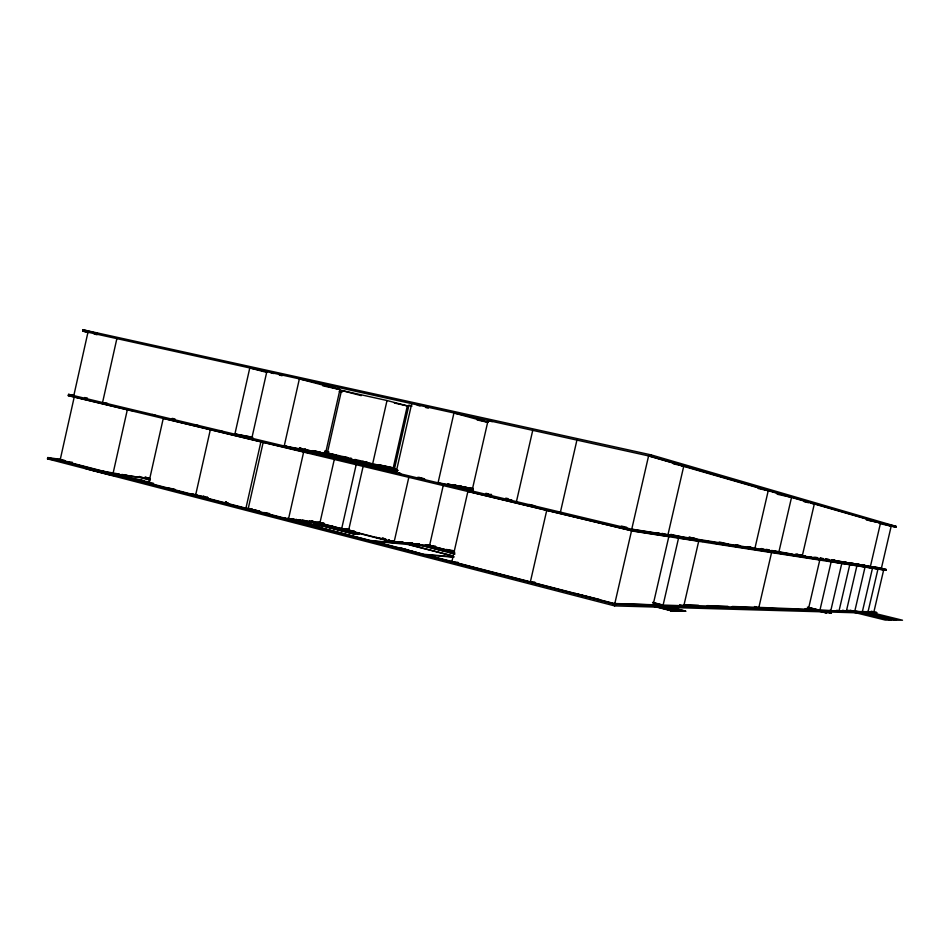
<?xml version="1.0" encoding="UTF-8"?>
<svg xmlns="http://www.w3.org/2000/svg" width="950" height="950" viewBox="0 0 950 950"><rect width="100%" height="100%" fill="white"/><g stroke="black" fill="none" stroke-linecap="round" stroke-linejoin="round"><path stroke-width="1.43" d="M871.768 611.432L876.672 612.512L876.47 613.367L614.638 605.898L47.5 458.862L47.785 457.567L60.99 459.42M880.341 568.1L886.113 569.454L885.911 570.309L633.567 531.228L68.269 395.663L68.554 394.369L74.373 395.521M88.445 332.536L82.698 331.075L82.994 329.781L651.106 454.884L896.135 526.371L895.933 527.238L879.878 523.604M73.815 395.58L87.958 332.274M60.135 460.049L74.243 396.957L127.347 409.688L112.991 473.729L60.135 460.049L64.944 460.726M102.576 402.468L116.862 338.651M148.746 483.063L163.281 418.332L260.929 441.75L245.931 508.202L148.746 483.063L153.009 483.609M210.354 429.626L195.605 495.176L201.424 495.9M251.821 438.199L266.808 371.723M289.097 519.27L248.176 508.784L263.186 442.296L309.463 453.079M303.656 451.998L288.456 519.199L323.926 523.129M339.957 389.583L325.446 453.696L284.228 445.954L299.369 378.907L339.957 389.583L322.786 385.795M393.181 468.136L407.324 405.899L387.018 400.52L341.513 390.45L327.251 453.483L335.837 455.098M334.329 459.301L319.889 523.07L341.679 528.675L356.214 464.55M363.161 466.177L348.603 530.373L354.338 530.979M387.018 400.52L372.554 464.301L394.594 468.481M411.789 405.994L408.892 405.353L394.321 469.49L397.219 470.024M396.031 472.696L411.706 403.702M349.683 529.601L342.748 528.865L394.096 542.094L408.856 477.137M438.069 482.766L453.946 413.024L488.3 422.358M429.566 545.549L443.377 484.868M451.903 561.557L467.899 491.399L631.56 530.646L668.859 536.441L653.089 604.924L614.781 603.689L425.956 554.836L453.067 557.151M472.008 490.889L488.051 420.553L492.183 421.681M516.467 501.529L532.724 430.409M530.373 581.851L546.749 510.316M560.441 512.062L576.911 440.147M614.781 603.689L631.56 530.646M614.638 605.898L614.982 604.402L876.672 612.512M633.567 531.228L633.899 529.732L886.113 569.454M895.933 527.238L650.762 456.38L651.106 454.884M667.933 534.85L683.762 466.117L648.577 455.964L631.762 529.138L667.933 534.85L661.984 533.378M652.555 602.383L663.112 605.079L678.597 537.89L669.94 535.836M663.112 605.079L683.822 605.756L698.749 541.025M754.918 548.34L768.229 490.711L758.148 488.466M814.079 558.315L819.862 559.681L808.355 609.318L805.184 608.617M831.666 560.928L841.795 563.314L830.799 610.66L873.869 612.038L883.69 569.822L831.191 561.664L819.909 610.28L830.668 610.624M839.028 610.921L849.799 564.561L844.087 563.219M856.936 565.666L846.367 611.159L842.602 610.232M870.378 566.628L880.508 523.058L866.341 519.888M862.374 611.669L872.504 568.088L868.217 567.079M868.015 611.859L877.99 568.943L875.104 568.266M881.374 568.373L891.195 526.146L680.651 465.476M463.659 488.597L462.389 488.3M359.314 533.449L356.986 533.639L359.1 534.209L354.077 533.128L356.191 533.698L352.806 533.805L322.371 525.944L307.717 524.364L369.859 540.443L396.471 543.02L318.357 522.892L298.549 520.707M254.042 509.924L255.966 510.209M388.467 540.217L389.928 540.455M258.329 511.029L259.766 511.195L257.272 510.542M670.154 610.577L683.869 610.898M670.902 610.767L685.556 611.099L665.511 605.969M651.878 605.886L660.024 606.136L658.303 605.744M819.719 610.304L683.299 605.114M829.279 610.613L820.052 610.316L807.357 607.169M829.587 610.624L830.312 610.648M651.391 605.696L659.039 605.934M868.894 611.622L866.994 611.562L869.927 612.299M613.997 603.487L651.332 604.699M653.374 604.77L662.197 605.055L652.935 602.68M867.73 611.741L863.265 611.598L865.699 612.168M868.324 611.764L872.658 611.907M806.348 608.831L808.771 608.914M806.562 608.962L809.317 609.045L807.061 608.499M683.822 604.829L698.511 605.328M707.322 605.625L727.878 606.326M732.284 606.48L757.257 607.335M758.528 607.371L805.909 609.235M847.02 610.399L851.093 610.529M575.178 593.441L599.331 599.438M531.81 581.934L534.791 582.112M283.563 517.786L285.784 518.035M453.696 562.02L458.007 562.352M454.266 556.902L423.843 554.289L373.029 541.144L408.001 544.504L452.948 556.071M413.927 551.974L415.399 552.104M416.1 552.283L398.287 547.616M454.646 552.603L447.486 551.938L454.634 553.779M397.124 547.628L398.608 547.758M443.84 550.169L444.992 550.276M449.599 550.976L442.546 550.323L443.697 550.62M392.207 469.846L390.319 469.348L393.181 469.953M394.096 542.094L435.302 546.107M432.357 546.476L431.3 546.286L450.336 551.131M416.136 543.875L419.496 544.255L416.468 543.958M394.903 541.951L396.162 542.212M401.363 542.581L402.99 542.913M407.336 543.163L410.103 543.649M425.493 544.837L426.312 544.92M401.921 542.735L403.002 542.878M415.15 544.101L414.247 543.958M376.164 537.474L377.067 537.569M376.497 537.558L386.068 539.398L385.237 539.089M382.636 538.175L383.883 538.306M345.206 531.572L355.941 532.689M348.531 532.428L358.767 533.496M351.856 533.294L356.001 533.722M335.291 529.019L346.121 530.159M338.592 529.874L349.386 531.003M341.905 530.717L352.664 531.846M328.712 527.321L339.601 528.485M340.563 528.39L348.959 529.281M332.001 528.164L342.855 529.316M333.747 526.633L331.586 526.3A13.811 0.855 12.4 0 1 313.013 522.548L321.504 523.474M302.824 523.592L313.975 524.697M332.88 526.633L332.132 526.549L358.981 533.472M322.751 525.837C310.436 525.077 298.989 519.579 286.579 519.389M430.041 545.205L430.54 545.407M289.833 519.187L287.874 518.89M290.142 519.222L291.306 519.353M298.383 520.137L297.089 519.982M298.68 520.173L299.701 520.22M304.511 520.814L302.634 520.541M304.808 520.849L305.936 520.98M312.336 521.681L313.441 521.811M313.738 521.835L314.842 521.966M319.331 523.141L323.879 523.509M300.699 521.384L301.494 521.467M302.159 521.633L301.352 521.55A14.179 0.902 12.4 0 0 305.995 523.83M371.497 466.022L376.782 466.628M458.981 487.623L458.197 487.492L461.783 488.134M207.504 497.408L206.768 497.313M258.127 511.005L259.599 511.183M266.261 513.463L267.627 513.665M195.664 494.487L196.436 494.748L194.049 494.475M195.368 494.665L196.412 494.926L195.415 494.713M245.931 508.202L251.75 508.879M248.176 508.784L252.546 509.295M389.607 540.55L388.443 540.253L390.058 540.823M226.777 503.251L228.38 503.488L225.803 502.051M287.221 518.296L287.981 518.451M193.099 494.534L197.149 495.033M204.713 496.541L203.229 496.375M202.481 496.957L207.836 497.622M166.487 487.647L174.848 489.262M153.603 483.384L146.312 482.434L126.243 477.066A11.578 0.677 12 0 1 142.037 480.296L143.984 480.736M393.027 470.036L395.414 470.523L393.442 470.024M113.335 475.178L124.034 476.758M126.302 477.173L111.304 475.214L85.844 468.671M126.611 477.244L128.666 477.517M134.579 479.311L150.243 482.244M135.411 479.608L144.21 480.771M207.599 497.468L206.661 497.325M91.354 470.167L104.773 471.972M105.818 472.245L106.744 472.364M119.522 474.121L100.498 470.749M122.134 474.478L128.903 475.855M94.668 471.022L108.051 472.815M114.653 473.646L118.691 474.192M121.386 474.561L140.576 477.613L150.314 480.118M106.756 472.827L289.038 519.662M110.901 473.504L149.981 478.681M142.631 478.135L150.136 478.883M312.289 521.681L311.564 521.526M98.824 470.428L97.897 470.309L108.312 473.005M99.869 470.701L102.362 470.998M457.223 487.16L461.7 488.098M47.5 458.862L72.449 462.329M61.928 459.954L54.15 458.874L109.535 473.207M60.313 459.871L64.671 460.477M402.337 542.771L404.154 543.067M439.054 548.791L437.594 548.471L443.032 549.836L439.446 548.803M395.283 470.511L396.946 470.867M459.776 487.671L463.6 488.573M698.618 540.776L703 541.464M705.921 541.916L708.842 542.367M711.764 542.83L770.201 551.938M819.862 559.681L771.661 552.164L758.812 607.656L754.502 606.563M680.034 538.116L697.3 540.799M667.767 534.529L882.277 568.551M873.881 567.399L883.678 568.943M761.116 548.577L763.919 549.017M766.709 549.468L769.512 549.919M814.684 557.187L817.546 557.65M820.42 558.101L823.282 558.564M826.144 559.028L829.018 559.479M832.687 560.072L835.513 560.524M838.328 560.975L841.142 561.426M843.956 561.878L846.783 562.329M853.824 563.445L849.597 562.78L859.809 565.107M856.639 563.896L859.465 564.347M689.415 537.308L691.101 537.558M765.641 549.468L768.028 549.931M766.377 549.634L767.446 549.812M825.609 559.182L828.626 559.669M831.511 560.132L836.036 560.844M693.773 538.341L696.837 538.923L693.132 538.199M738.566 545.514L739.777 545.704M792.122 554.123L773.312 550.691M795.031 554.574L799.401 555.275M801.218 555.56L805.553 556.249M808.438 556.712L811.336 557.163M814.221 557.626L817.119 558.089M820.004 558.541L822.89 559.004M825.788 559.455L828.673 559.918M831.571 560.381L869.143 566.342M444.79 550.228L444.41 550.121M393.134 469.953L395.046 470.44L394.155 470.191M389.821 540.491L388.776 540.36M489.381 495.045L490.426 495.259M296.186 519.317L296.364 519.306M486.329 493.489L487.837 493.774M455.988 486.447L454.789 486.234M453.067 486.353L453.946 486.543M463.921 488.336L472.696 489.867M459.551 487.837L461.712 488.241M462.021 488.454L469.502 489.856M472.589 490.141L467.863 489.143L469.241 489.369M470.428 489.796L472.625 490.271L471.438 489.856M462.294 488.537L472.079 490.307M461.712 486.364L459.788 486.056M464.704 486.899L465.512 487.041M451.523 484.88L467.246 487.683M469.454 488.039L470.274 488.181M437.713 482.683L473.195 489.012L463.659 486.792M467.756 488.134L460.928 486.911L472.957 489.654M395.129 470.488L393.324 470.048M417.846 477.256L420.731 477.779M420.636 478.159L418.178 477.672L420.541 478.254M385.795 470.286L395.96 472.126M400.484 473.539L398.287 473.112L400.615 473.67M348.994 461.272L359.456 463.208M352.355 462.08L362.805 464.004M355.739 462.887L379.038 467.258M359.124 463.707L369.503 465.607M372.733 466.165L384.465 468.504M388.063 469.146C380.38 467.234 394.024 470.428 388.134 469.146M362.508 464.514L397.041 470.879M369.301 466.141L379.584 468.017M380.76 468.196L391.115 470.096M382.684 468.718L385.142 469.241L371.818 466.058M454.622 485.058L455.822 485.343L455.157 485.201M351.631 460.619L338.224 458.126L384.097 469.015M325.351 455.81L328.498 456.392M328.89 456.463L352.925 460.928M378.765 465.69L385.011 466.842M312.36 453.613L357.592 462.128L397.314 471.58M394.131 468.849L371.236 464.609L312.621 450.633M338.912 458.862L349.481 460.821M342.261 459.669L352.794 461.617M345.622 460.477L356.131 462.412M442.795 549.931L445.004 550.501M398.513 541.963L401.161 542.533M283.112 446.037L318.701 452.711L396.304 471.295M305.401 451.036L333.45 456.273M337.856 457.247L329.519 455.691L348.044 459.753M378.931 465.025L381.746 465.559M384.572 466.082L391.602 467.388M390.533 469.383L392.053 469.811M510.055 499.961L511.836 500.365M313.607 450.834L320.589 452.152M322.869 452.628L336.324 455.109M395.817 469.419L378.124 465.536M471.711 490.058L471.936 490.129M235.529 434.008L252.819 437.309M252.332 437.321L234.876 434.138L249.779 367.971L266.831 372.412M324.781 451.262L328.7 452.01M235.826 434.471L238.652 435.017M324.841 451.345L327.643 451.879M242.523 435.967L243.366 436.133M325.043 452.081L328.272 452.616M450.466 484.619L449.825 484.476M128.796 409.973L136.076 411.386M152.095 414.497L155.004 415.055M172.176 418.392L174.942 418.926M396.162 542.07L396.091 542.201M68.269 395.663L74.076 396.803M84.396 398.952L87.305 399.522M104.595 402.788L107.492 403.358M84.538 397.527L87.448 398.098M304.891 448.875L305.556 449.006M832.01 560.013L833.969 560.452L832.533 560.096M228.428 503.476L225.435 501.968A14.084 0.867 12.2 0 1 226.492 502.194M429.614 545.229L429.198 545.039M264.551 512.584L269.681 513.629M391.353 469.561L390.616 469.442M385.641 468.576L384.892 468.35L386.709 468.825M412.751 543.578L409.688 542.913M462.448 488.442L460.976 488.086M388.859 469.3L389.726 469.454L388.122 469.039M448.59 484.025L448.78 484.037M469.514 489.44L470.309 489.606M415.162 544.065L414.509 543.97M391.4 469.561L392.813 469.882M470.844 489.808L471.2 489.951M438.686 548.708L438.544 548.768M408.666 543.376L406.267 542.925L407.134 543.115M299.951 447.83L300.877 448.032M204.879 496.981L202.374 496.351M505.768 498.144L508.298 498.702M204.713 496.921L202.932 496.446L204.903 496.755M256.001 510.126L253.864 509.675M82.698 331.075L650.762 456.38M350.728 458.28L351.654 458.482M388.241 469.181L391.637 469.894M398.893 541.963L400.603 542.248L399.902 541.975M477.102 419.947L486.923 422.121M673.431 463.873L683.762 466.117M394.357 403.026L407.324 405.899M777.136 494.214L791.528 497.42L778.857 552.128L771.661 550.43M804.187 501.731L808.545 502.704M811.419 503.346L814.316 503.987L802.299 555.845L795.459 554.206M867.243 519.899L896.135 526.371M470.606 489.82L469.739 489.618M485.854 493.596L487.849 494.178L485.961 493.656M346.94 457.437L347.89 457.651M458.434 487.481L458.28 487.54M257.438 510.874L252.842 509.711M424.223 478.99L422.037 478.491M455.668 485.308L461.142 486.59M470.725 489.761L469.585 489.582M441.501 549.361L446.524 550.644M411.279 542.972L412.87 543.281M392.789 541.084L393.739 541.429M392.635 541.144L393.644 541.393M255.455 510.328L254.101 509.948M874.321 566.722L877.954 567.542M343.223 456.57L344.126 456.784M472.067 489.998L471.354 489.832L472.233 490.176M490.924 494.463L491.601 494.629L490.794 494.475M861.899 564.644L865.426 565.452M867.184 565.915L878.002 568.492M880.151 568.955L885.911 570.309M862.054 564.858L864.892 565.487M856.366 563.861L859.382 564.573M862.137 565.214L865.106 565.915M867.896 566.568L870.829 567.257M862.505 565.737L865.45 566.438M843.517 561.866L846.462 562.554M849.264 563.219L859.346 565.582M862.196 566.259L865.07 566.936L854.727 611.432L850.428 610.375M832.509 559.918L841.498 562.032M844.004 562.626L847.115 563.362M849.751 563.979L852.72 564.68M831.725 560.013L836.071 560.951M837.104 561.201L837.947 561.391M839.278 561.747L844.491 562.899M831.238 560.191L841.237 562.543M820.242 558.244L823.104 558.909M825.491 559.479L828.816 560.263M813.01 557.377L817.202 558.362M820.004 559.028L831.191 561.664M796.753 554.218L805.422 556.273M808.307 556.949L811.193 557.638M796.991 554.361L803.842 555.976M456.439 485.652L453.138 484.868M469.953 489.678L468.184 489.191L468.825 489.404M768.645 550.181L765.997 549.575M748.339 546.725L751.592 547.414M754.324 548.055L757.328 548.768M760.107 549.421L763.052 550.121M765.878 550.798L768.788 551.487M747.733 546.63L750.607 547.319M735.894 544.896L739.943 545.727M735.49 544.813L739.373 545.727M719.233 541.987L728.567 544.16M694.616 538.567L688.964 537.225M325.696 451.226L328.581 451.915M327.049 451.689L328.534 452.046M325.256 451.547L327.94 452.188M386.567 468.789L385.926 468.647M411.409 543.008L412.787 543.447L410.162 542.937M327.584 452.117L324.9 451.488L328.296 452.414M379.691 464.871L394.024 468.291M670.831 534.375L695.721 540.206M324.924 452.295L327.798 452.984M334.982 454.694L347.795 457.746M354.884 459.444L367.626 462.484M325.494 452.473L335.564 454.872M342.724 456.582L351.298 458.624M362.722 461.356L371.284 463.398M374.146 464.075L395.782 469.371M382.161 466.165L396.34 469.549M397.207 470.06L389.595 468.409L398.216 470.464M324.781 452.936L373.267 464.514M470.511 487.801L473.29 488.466M656.972 532.736L659.858 533.425M662.732 534.114L665.617 534.803M458.981 485.878L465.928 487.362M465.548 487.659L472.732 489.321M299.357 448.079L316.54 452.188M457.366 485.806L458.992 486.174M447.593 483.942L451.179 484.821M450.098 484.631L454.622 485.711M470.001 489.392L472.518 489.986M486.887 493.549L487.766 493.881M300.592 449.101L317.478 453.138M419.223 477.529L424.614 478.812M485.545 493.442L491.269 494.808M455.81 486.4L472.423 490.366M621.324 526.051L626.762 527.345M509.188 499.522L511.86 500.151M235.576 434.197L252.688 438.294M284.05 445.799L289.75 447.165M308.596 451.63L396.328 472.613M459.871 487.884L456.226 487.065L457.389 487.267M529.102 504.474L534.767 505.827M68.554 394.369L633.899 529.732M195.51 424.876L198.312 425.541M219.343 430.576L222.146 431.253M871.031 611.349L873.869 612.038M873.038 612.014L874.843 612.453M869.274 611.61L876.47 613.367M868.906 611.883L870.722 612.322M870.271 612.311L902.5 620.219L885.281 620.053L851.509 611.729M861.852 611.491L865.284 612.156M863.597 612.109L896.373 620.16M863.229 612.097L856.366 611.373L858.847 611.954M891.231 620.113L855.724 611.349L850.962 611.194L853.48 611.788M836.772 610.244L839.622 610.945M830.454 610.47L833.281 611.171M829.481 610.434L832.307 611.135M808.296 607.477L831.452 613.237L819.316 610.731L826.892 613.118L814.779 610.149M391.151 541.12L393.822 541.702L390.747 541.013M193.467 494.38L191.793 494L194.524 494.713M443.65 550.121L439.126 549.064M94.181 333.996L97.054 334.733M679.654 604.687L683.822 605.756M82.994 329.781L98.776 333.818M446.227 549.504L454.029 551.499M426.823 544.849L454.622 551.962M425.612 544.742L451.309 551.321L441.702 550.43L415.387 543.709M664.525 605.934L685.817 611.278L672.161 610.803M660.155 604.984L676.922 609.283A14.203 0.926 13.2 0 1 659.312 605.779L655.393 604.829M443.294 550.477L443.947 550.644M454.884 554.064L423.439 545.989L409.058 544.611L453.103 555.94M655.904 605.673L656.64 605.862M657.376 606.053L675.498 610.696M676.246 610.898L676.994 611.087M654.502 605.625L655.239 605.815M655.975 606.005L674.144 610.672M674.892 610.862L675.64 611.052M653.101 605.589L653.837 605.779M654.574 605.969L672.778 610.636M673.526 610.826L674.274 611.016M408.132 542.818L412.3 543.863M651.688 605.542L652.424 605.732M653.172 605.922L671.413 610.613M650.394 605.506L671.163 610.779M400.734 541.88L406.267 543.281M400.282 542.343L402.515 542.913M145.409 477.268L148.022 477.945M397.266 541.963L400.14 542.676M144.982 477.209L150.195 478.551M317.846 521.871L320.554 522.559M395.485 541.868L397.729 542.45M145.611 478.277L144.151 477.909A13.312 0.748 12.1 0 1 139.317 476.449M316.635 522.322L311.505 521.004L313.631 521.609M143.711 477.85L149.981 479.572M312.716 521.621L314.296 521.989M309.522 521.004L312.776 521.894M308.964 521.099L311.541 521.764M302.587 520.006L307.753 521.348M304.083 520.659L305.378 520.992M303.786 520.624L305.081 520.968M300.544 520.006L303.822 520.909M321.706 525.623L354.101 533.876M299.06 519.994L301.661 520.671M297.944 519.982L299.25 520.315M293.348 519.044L297.671 520.22M292.636 519.092L296.543 520.101M291.116 519.116L293.728 519.793M287.933 518.367L293.158 519.721M289.406 519.033L290.712 519.365M59.149 459.574L65.514 461.213M114.321 473.812L135.719 479.453M250.515 509.058L252.676 509.616M407.906 549.908L401.577 548.269L402.562 548.613M111.162 473.421L124.937 476.983M305.247 523.854L616.728 604.461M47.785 457.567L614.982 604.402M339.293 391.329L342.131 392.065M400.318 541.987L401.933 542.497M341.513 390.45L361.249 395.639M270.976 372.816L273.754 373.54M279.312 375.001L282.091 375.725M267.294 513.582L263.684 512.513M408.892 405.353L411.742 406.113M403.239 542.236L402.562 542.046M402.277 542.616L402.907 542.842M382.339 538.246L383.456 538.543M417.24 405.199L420.007 405.935M425.541 407.431L428.296 408.168M314.533 451.048L322.727 453.625M312.942 450.716L321.1 453.293M419.176 544.172A13.371 0.819 12.6 0 1 418.273 543.934M113.941 475.332A13.929 0.808 12 0 1 111.494 473.658M446.69 549.551A13.383 0.819 12.7 0 1 453.245 550.668M834.717 560.631L835.442 560.821L834.717 560.631M399.511 473.349L400.093 473.468L399.511 473.349"/></g></svg>
